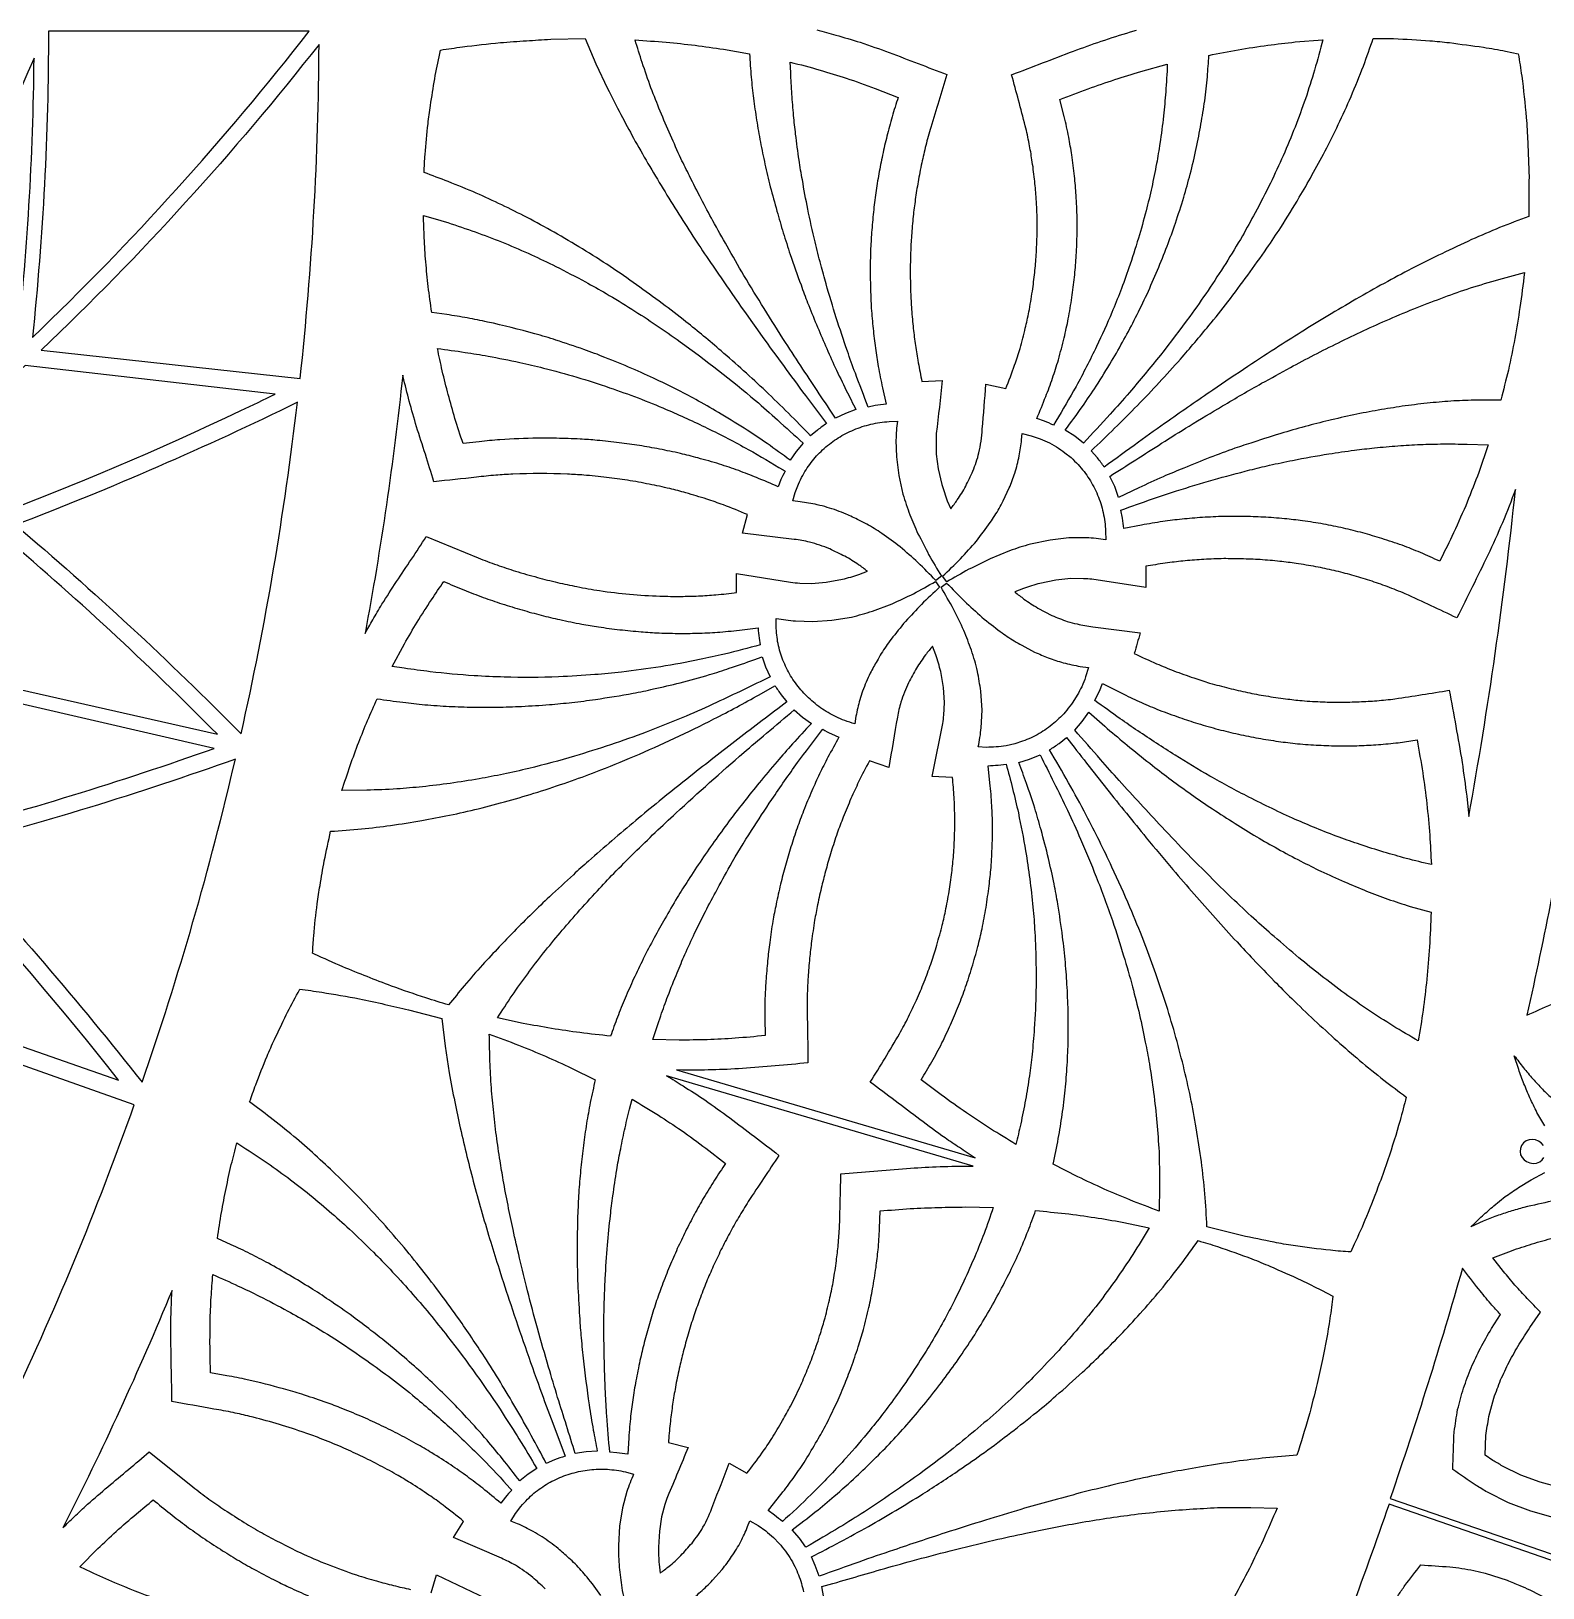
# Model space of a CAD drawing. Extents: x 10 to 990, y 10 to 990.
# Drawn here: x 760.7 to 895.4, y 361.2 to 499.9 of the extents above; entities that cross this region are included whole.
import ezdxf

# ---------------------------------------------------------------- set-up
doc = ezdxf.new("R2010")
doc.units = 0

msp = doc.modelspace()

# ---------------------------------------------------------------- linework, layer by layer
for points in [[(760.84, 472.65, 0.036442), (785.48, 499.92), (762.27, 499.92, -0.026064), (760.84, 472.65)], [(831.58, 464.98, 0.01132), (830.78, 464.4), (830.16, 463.89, 0.011081), (826.17, 467.86, 0.010933), (822.19, 471.45, 0.008787), (819.06, 474.05, 0.008188), (816.95, 475.67, 0.013135), (812.31, 478.96, 0.01632), (807.31, 482.02, 0.006818), (804.9, 483.33, 0.006322), (802.65, 484.46, 0.006093), (800.37, 485.51, 0.006314), (797.88, 486.53, 0.001173), (795.73, 487.34, -0.006954), (795.82, 488.95, -0.00787), (796.08, 491.68, -0.01056), (796.3, 493.3, -0.002567), (796.68, 495.7, -0.00922), (797.13, 497.93), (797.2, 498.25, -0.006797), (799.15, 498.53, -0.0092), (802.53, 498.91, -0.009245), (804.85, 499.08, -0.005319), (807.01, 499.21), (810.07, 499.29), (811.04, 497.02), (812.07, 494.84, 0.002069), (813.27, 492.5, 0.002167), (814.39, 490.4, 0.002526), (815.67, 488.15, 0.00297), (817.02, 485.89, 0.003298), (818.42, 483.64, 0.003607), (819.86, 481.4, 0.003765), (821.24, 479.33, 0.003417), (823.14, 476.57, 0.006671), (827.74, 470.14, 0.004045), (829.7, 467.48), (831.58, 464.98)], [(856.32, 461.1, 0.012913), (855.71, 461.93), (855.17, 462.56, 0.010894), (859.28, 466.59, 0.010947), (863.11, 470.72, 0.008711), (865.63, 473.7, 0.009795), (867.33, 475.83, 0.014543), (870.8, 480.59, 0.01213), (872.04, 482.45, 0.009439), (873.7, 485.14, 0.011203), (874.82, 487.09, 0.007523), (876, 489.26, 0.005406), (877.17, 491.62, 0.004566), (878.31, 494.11, 0.005879), (879.41, 496.83, 0.001977), (880.29, 499.29, -0.00597), (882.1, 499.27, -0.008679), (885.34, 499.08, -0.008318), (887.07, 498.91, -0.002868), (890.1, 498.5, -0.008584), (892.08, 498.15), (893.2, 497.92, -0.006664), (893.51, 495.93, -0.010791), (893.91, 492.24, -0.009835), (894.05, 490.08, -0.004728), (894.16, 486.98, -0.002396), (894.13, 483.43, 0.001779), (891.54, 482.43, 0.001617), (889.05, 481.36, 0.00286), (886.39, 480.11, 0.00287), (884.02, 478.94, 0.002054), (881.57, 477.64, 0.002594), (879.06, 476.23, 0.002981), (876.55, 474.76, 0.002812), (874.16, 473.31, 0.002342), (871.88, 471.87, 0.002962), (869.12, 470.06, 0.00334), (865.99, 467.95, 0.004419), (862.02, 465.2, 0.004514), (859.37, 463.31, 0.000982), (856.32, 461.1)], [(761.62, 471.51), (784.69, 468.99, 0.026055), (786.37, 498.76, -0.0364), (761.62, 471.51)], [(834.2, 466.22), (833.27, 465.88), (832.38, 465.45, 0.002063), (829.48, 469.82, -0.003999), (827.94, 472.19, -0.003468), (826.03, 475.22, -0.006448), (824.22, 478.18, -0.004057), (822.73, 480.77, -0.006238), (821.46, 483.04, -0.008244), (820.42, 484.99, -0.008315), (819.38, 487.04, -0.006451), (818.61, 488.59, -0.002806), (817.68, 490.66, -0.002493), (816.76, 492.81, -0.001875), (815.94, 494.88, -0.002331), (815.16, 497.14, 0.001854), (814.52, 499.15, -0.00395), (817.3, 498.95, -0.004753), (819.87, 498.68, -0.005059), (822.4, 498.32), (824.72, 497.91, 0.003893), (824.87, 495.85, 0.004908), (825.07, 493.95, 0.004539), (825.35, 492.01, 0.003597), (825.69, 490.05, 0.003512), (826.1, 488.09, 0.003568), (826.57, 486.08, 0.004298), (827.16, 483.91, 0.004828), (827.73, 481.97, 0.00349), (828.34, 480.04, 0.004494), (829.31, 477.32, 0.009873), (829.9, 475.73, 0.005287), (830.68, 473.81, 0.007992), (832.35, 469.98, 0.003407), (833.34, 467.93, -0.001533), (834.2, 466.22)], [(854.46, 463.24), (853.69, 463.86), (852.85, 464.4, 0.006887), (854.37, 466.49, 0.00639), (855.6, 468.31, 0.007628), (856.98, 470.54, 0.008197), (858.08, 472.46, 0.008055), (859.12, 474.42, 0.007534), (860.13, 476.51, 0.006855), (861.06, 478.63, 0.006797), (861.92, 480.77, 0.006392), (862.67, 482.84, 0.006441), (863.4, 485.13, 0.006989), (863.98, 487.2, 0.007297), (864.52, 489.49, 0.007473), (864.94, 491.66, 0.007664), (865.27, 493.73, 0.007518), (865.51, 495.87, 0.001404), (865.65, 497.78, -0.002097), (868.25, 498.28, -0.004133), (870.89, 498.68, -0.002636), (873.33, 498.97), (875.78, 499.17, -0.004947), (875.06, 496.47, -0.004391), (874.25, 493.92, -0.004623), (873.32, 491.39, -0.006018), (872.26, 488.84, -0.006414), (871.13, 486.4, -0.00698), (869.76, 483.75, -0.006397), (868.63, 481.69, -0.007053), (867.14, 479.24, -0.007778), (865.57, 476.84, -0.008689), (863.94, 474.52, -0.02126), (858.56, 467.74, -0.010207), (856.84, 465.8, -0.002678), (854.46, 463.24)], [(733.29, 450.08, 0.036326), (759.42, 471.31, 0.025177), (760.99, 497.52, -0.045743), (740.11, 459.6, -0.012924), (733.29, 450.08)], [(836.89, 466.71, 0.014748), (835.92, 466.57), (835.3, 466.44, -0.004333), (834.15, 469.46, -0.007985), (833.44, 471.43, -0.012709), (831.54, 477.41, -0.007178), (831.07, 479.14, -0.007046), (830.57, 481.16, -0.010368), (829.91, 484.09, -0.006735), (829.43, 486.68, -0.010462), (829.14, 488.44, -0.007798), (828.83, 490.75, -0.010404), (828.65, 492.42, -0.009466), (828.5, 494.33, -0.010764), (828.39, 496.25), (828.35, 497.18, -0.005448), (831.01, 496.47, -0.003996), (833.34, 495.75, -0.005754), (835.9, 494.84), (837.96, 494.03, 0.002948), (837.42, 492.31, 0.005403), (836.96, 490.57, 0.005343), (836.57, 488.9, 0.005072), (836.24, 487.22, 0.005705), (835.97, 485.53, 0.00541), (835.76, 483.82, 0.006033), (835.6, 482, 0.006774), (835.5, 480.37, 0.004867), (835.47, 478.64, 0.004865), (835.5, 476.9, 0.003307), (835.57, 475.25, 0.004458), (835.73, 473.43, 0.005738), (835.93, 471.7, 0.003298), (836.19, 470.05, 0.005696), (836.57, 468.15), (836.89, 466.71)], [(851.8, 464.84, 0.013378), (850.99, 465.2), (850.31, 465.43, 0.007728), (851.11, 467.38, 0.008648), (851.71, 469.01, 0.005743), (852.24, 470.66, 0.008218), (852.75, 472.62, 0.008697), (853.12, 474.31, 0.008592), (853.44, 476.21, 0.009228), (853.67, 478.02, 0.007899), (853.82, 479.75, 0.008272), (853.9, 481.67, 0.00597), (853.91, 483.3, 0.007743), (853.82, 485.32, 0.008209), (853.67, 487.02, 0.008734), (853.43, 488.91, 0.006068), (853.16, 490.49, 0.008019), (852.76, 492.32), (852.36, 493.85, -0.002926), (854.88, 494.8, -0.003688), (857.26, 495.62, -0.002009), (859.58, 496.34), (861.94, 496.98, -0.007247), (861.8, 494.52, -0.007978), (861.6, 492.38, -0.008741), (861.28, 489.94, -0.00889), (860.98, 488.13, -0.007244), (860.55, 486.02, -0.007934), (860.05, 483.93, -0.009134), (859.36, 481.48, -0.010346), (858.52, 478.86, -0.010812), (857.76, 476.76, -0.011888), (857, 474.88, -0.0125), (855.64, 471.85, -0.011727), (853.81, 468.28, -0.008979), (852.01, 465.18), (851.8, 464.84)], [(829.49, 463.23), (828.88, 462.5), (828.33, 461.72, 0.006487), (826.29, 463.19, 0.006033), (824.52, 464.39, 0.007926), (822.2, 465.82, 0.009944), (820.17, 466.98, 0.01011), (818.37, 467.94, 0.008723), (816.45, 468.88, 0.008714), (814.25, 469.88, 0.009651), (811.84, 470.87, 0.011811), (809.96, 471.57, 0.00961), (807.48, 472.41, 0.01243), (805.6, 472.97, 0.017012), (801.38, 474.02, 0.012575), (799.58, 474.38, 0.011773), (797.75, 474.68), (796.41, 474.87, -0.003069), (796.1, 477.19, -0.003162), (795.88, 479.37, -0.003684), (795.74, 481.53, 0.001912), (795.67, 483.52, -0.003751), (798.15, 482.78, -0.005156), (800.59, 481.94, -0.005656), (802.92, 481.04, -0.006355), (805.29, 480.01, -0.005556), (807.46, 478.98, -0.007159), (810.1, 477.6, -0.007503), (811.94, 476.57, -0.007235), (814.24, 475.17, -0.014763), (818.54, 472.27, -0.02071), (825.26, 467.02, -0.009163), (827.21, 465.3, -0.002264), (829.49, 463.23)], [(857.6, 458.4), (857.25, 459.36), (856.81, 460.27, 0.001608), (861.43, 463.22, -0.003988), (863.88, 464.75, -0.003954), (866.87, 466.55, -0.006998), (870.34, 468.56, -0.003845), (872.9, 469.96, -0.004721), (875.03, 471.09, -0.003852), (877.18, 472.18, -0.002457), (879.44, 473.26, -0.001429), (881.72, 474.29, -0.002872), (884.2, 475.32, -0.003184), (886.61, 476.24, -0.002728), (888.94, 477.06, -0.003427), (891.48, 477.81), (893.75, 478.42, -0.005532), (893.35, 475.31, -0.00429), (892.9, 472.55, -0.004533), (892.32, 469.74, -0.001896), (891.65, 467.07, 0.00321), (889.52, 467.07, 0.003535), (887.46, 466.99, 0.003076), (885.36, 466.82, 0.004701), (883.14, 466.55, 0.004657), (881.01, 466.22, 0.004468), (878.83, 465.81, 0.004461), (876.58, 465.31, 0.004203), (874.48, 464.78, 0.003865), (872.31, 464.17, 0.00486), (869.57, 463.3, 0.005987), (867.96, 462.77, 0.004128), (865.72, 461.94, 0.004616), (863.41, 461.01, 0.004162), (861.56, 460.24, 0.003945), (859.39, 459.25), (857.6, 458.4)], [(827.89, 460.74, 0.012397), (827.52, 459.98), (827.27, 459.35, 0.006674), (825.35, 460.16, 0.007487), (823.76, 460.78, 0.007545), (822.04, 461.36, 0.007942), (820.12, 461.91, 0.00767), (818.56, 462.31, 0.006978), (816.7, 462.7, 0.007301), (814.91, 463.02, 0.00783), (813.12, 463.27, 0.008185), (811.14, 463.48, 0.007629), (809.63, 463.59, 0.00747), (807.53, 463.66, 0.009213), (805.85, 463.67, 0.013693), (802.49, 463.53, 0.007131), (800.65, 463.36), (799.2, 463.19, -0.002462), (798.48, 465.44, -0.003421), (797.88, 467.55, -0.004), (797.35, 469.68, 0.00149), (796.92, 471.66, -0.005849), (799.38, 471.32, -0.007119), (801.43, 470.98, -0.008052), (804.25, 470.42, -0.010726), (806.37, 469.92, -0.022211), (812.24, 468.17, -0.019739), (817.31, 466.24, -0.010891), (820.96, 464.57, -0.011413), (824.61, 462.67, -0.00806), (827.72, 460.84), (827.89, 460.74)], [(733.96, 448.95, 0.041135), (779.42, 466.14, 0.002717), (782.47, 467.6), (760.19, 470.16, -0.036292), (733.96, 448.95)], [(793.83, 469.29, -0.019669), (790.47, 446.26, -0.013584), (791.16, 447.48, -0.006137), (791.98, 448.88, -0.002967), (793.27, 450.89, 0.004415), (795.93, 454.91), (800.54, 453, 0.006959), (802.23, 452.38, 0.008511), (803.87, 451.83, 0.010188), (805.83, 451.27, 0.01204), (807.62, 450.82, 0.012009), (809.34, 450.45, 0.008927), (811.36, 450.09, 0.027621), (816.74, 449.6, 0.008774), (818.6, 449.58, 0.009702), (820.17, 449.62, 0.008285), (821.73, 449.72, 0.008728), (823.57, 449.92), (823.57, 451.61), (828.36, 450.84, 0.024354), (829.21, 450.77), (830.25, 450.74), (831.56, 450.85), (832.99, 451.1, 0.022061), (834.47, 451.53), (835.22, 451.82, 0.010404), (834.44, 452.4, 0.024277), (833.21, 453.15, 0.008476), (831.87, 453.8, 0.038392), (830.07, 454.41, 0.023625), (828.71, 454.66), (824.09, 455.22), (824.55, 456.86, 0.014788), (822.39, 457.73, 0.008323), (820.92, 458.24, 0.009127), (819.04, 458.8, 0.010631), (817.61, 459.18, 0.009551), (815.79, 459.57, 0.011364), (813.85, 459.92, 0.012589), (811.99, 460.17, 0.009536), (809.95, 460.38, 0.01029), (808.5, 460.46, 0.023463), (803.64, 460.46, 0.01293), (802.12, 460.37, 0.01144), (800.4, 460.2, -0.001444), (796.61, 459.79, 0.003056), (795.06, 464.69, -0.002954), (794.41, 466.97, -0.002964), (793.86, 469.15), (793.83, 469.29)], [(759.33, 455.94, -0.022583), (779.43, 437.33, 0.02619), (784.45, 466.87, -0.022577), (759.33, 455.94)], [(841.32, 451, 0.001539), (839.73, 452.6, 0.001346), (838.15, 453.98, 0.006778), (836.5, 455.19, 0.015564), (835.16, 456.02, 0.022764), (834.47, 456.37, 0.009602), (833.32, 456.91, 0.025025), (831.64, 457.51, 0.021214), (830.75, 457.74, 0.021886), (829.22, 458.01), (828.59, 458.08), (828.8, 458.84), (829.08, 459.58, -0.012983), (829.46, 460.36, -0.016563), (829.86, 461.02, -0.012436), (830.32, 461.65, -0.016938), (830.82, 462.23, -0.014496), (831.37, 462.76, -0.014488), (831.99, 463.26, -0.014986), (832.62, 463.7, -0.014973), (833.3, 464.09, -0.012659), (834.02, 464.42, -0.015178), (834.76, 464.7, -0.014557), (835.54, 464.92, -0.013279), (836.33, 465.07, -0.014329), (837.16, 465.16), (837.9, 465.18, 0.029241), (837.77, 463.51), (837.8, 462), (838.01, 460.36), (838.39, 458.68, 0.019633), (839.01, 456.85, -0.001355), (839.73, 455.16, -0.001608), (840.68, 453.3, -0.001705), (841.81, 451.37), (841.32, 451)], [(841.92, 451.37, 0.001692), (843.53, 452.93, 0.001578), (844.93, 454.5, 0.00721), (846.16, 456.15, 0.016133), (846.96, 457.41, 0.028005), (847.31, 458.09), (847.86, 459.24, 0.01668), (848.35, 460.57, 0.03597), (848.74, 462.1, 0.026215), (848.96, 463.54), (849.01, 464.09), (849.82, 463.89), (850.61, 463.62, -0.013576), (851.44, 463.25), (852.07, 462.9, -0.01292), (852.81, 462.38), (853.36, 461.95, -0.014506), (853.99, 461.32, -0.01563), (854.52, 460.7, -0.016312), (854.98, 460.04, -0.016234), (855.38, 459.35, -0.013517), (855.73, 458.61, -0.017024), (856.01, 457.85, -0.015247), (856.23, 457.05, -0.014156), (856.37, 456.23, -0.01582), (856.44, 455.38), (856.45, 454.62, 0.030241), (854.73, 454.79), (853.17, 454.79), (851.49, 454.6), (849.75, 454.23, 0.019773), (847.88, 453.63), (846.15, 452.92, -0.001346), (844.25, 451.99, -0.001536), (842.29, 450.88), (841.92, 451.37)], [(858.06, 455.62, 0.010097), (857.94, 456.54), (857.81, 457.26, -0.004617), (860.61, 458.26, -0.008856), (862.77, 458.98, -0.015247), (869.3, 460.84, -0.009138), (871.05, 461.26, -0.009201), (873.1, 461.69, -0.011271), (876.33, 462.27, -0.00678), (878.61, 462.6, -0.007377), (880.39, 462.81, -0.005415), (882.48, 462.99, -0.005542), (884.46, 463.11, -0.004706), (886.54, 463.16, -0.005268), (888.65, 463.14), (890.53, 463.07, -0.004465), (889.56, 460.28, -0.004641), (888.52, 457.66, -0.00635), (887.29, 454.91, -0.001846), (886.21, 452.71, 0.005409), (884.5, 453.48, 0.004903), (882.85, 454.13, 0.007337), (881.06, 454.73, 0.006988), (879.35, 455.23, 0.007464), (877.62, 455.66, 0.007357), (875.86, 456.02, 0.007559), (873.98, 456.31, 0.005081), (872.39, 456.5, 0.006042), (870.49, 456.64, 0.005907), (868.68, 456.7, 0.004508), (866.96, 456.7, 0.005419), (865.06, 456.61, 0.00663), (863.25, 456.46, 0.004092), (861.54, 456.25, 0.004762), (859.65, 455.93), (858.06, 455.62)], [(888.79, 429.96, 0.018607), (892.96, 459.1, -0.005996), (891.79, 456.13, -0.005207), (890.49, 453.24, -0.004237), (887.73, 447.66, 0.004014), (883.14, 449.81, 0.007907), (881.53, 450.45, 0.007826), (879.98, 450.99, 0.007214), (878.39, 451.47, 0.007873), (876.79, 451.88, 0.007936), (875.17, 452.22, 0.008056), (873.42, 452.51, 0.005574), (871.97, 452.7, 0.006549), (870.21, 452.85, 0.00639), (868.53, 452.92, 0.004993), (866.96, 452.94, 0.005914), (865.2, 452.87, 0.007217), (863.53, 452.75, 0.004612), (861.97, 452.57, 0.005145), (860.22, 452.29), (860.03, 452.26, -0.00148), (860.03, 450.38), (855.23, 451.1, 0.022814), (854.47, 451.15), (853.34, 451.16), (852.02, 451.02), (850.59, 450.74, 0.02108), (849.12, 450.27), (848.36, 449.97, 0.008883), (849.17, 449.34, 0.023664), (850.41, 448.54), (851.66, 447.89, 0.026481), (853.03, 447.35, 0.025679), (853.9, 447.12, 0.028972), (855.3, 446.87), (859.52, 446.32, -0.001432), (859, 444.5, 0.010632), (860.98, 443.58, 0.004481), (862.52, 442.95, 0.007066), (864.3, 442.32, 0.005186), (865.71, 441.86, 0.006127), (867.42, 441.4, 0.006706), (869.07, 441.02, 0.007507), (870.72, 440.71, 0.008042), (872.48, 440.45, 0.005953), (873.94, 440.29, 0.007783), (875.8, 440.18, 0.008158), (877.37, 440.15, 0.006967), (879.04, 440.19, 0.005783), (880.6, 440.28, 0.005342), (882.22, 440.45, 0.001827), (887.05, 441.21, -0.005649), (888.2, 434.79, -0.006061), (888.61, 431.77), (888.79, 429.96)], [(733.06, 447.3), (777.32, 437.29, 0.021984), (757.79, 455.36, -0.022402), (733.06, 447.3)], [(825.48, 446.78, 0.015588), (825.58, 445.85), (825.68, 445.26, -0.00836), (822.48, 444.43, -0.009996), (820.28, 443.95, -0.022126), (813.31, 442.83, -0.008248), (810.95, 442.61, -0.008205), (807.71, 442.41, -0.016094), (802.86, 442.39, -0.00843), (800.19, 442.51, -0.015872), (796.28, 442.87, -0.009918), (793.97, 443.18), (792.89, 443.34), (793.98, 445.36, -0.00131), (795.1, 447.27, -0.002936), (796.39, 449.28, 0.001879), (797.48, 450.91, 0.005505), (799.26, 450.15, 0.006907), (801, 449.49, 0.007093), (802.67, 448.92, 0.007707), (804.47, 448.37, 0.00891), (806.17, 447.9, 0.007868), (807.83, 447.51, 0.008076), (809.78, 447.11, 0.007483), (811.27, 446.86, 0.007023), (813.16, 446.61, 0.008211), (815.06, 446.43, 0.007595), (816.67, 446.32, 0.007236), (818.57, 446.28, 0.007051), (820.28, 446.3, 0.00748), (822.09, 446.4, 0.008486), (824.07, 446.6), (825.48, 446.78)], [(841.66, 450.41, -0.001798), (840.03, 448.87, -0.001618), (838.61, 447.35, 0.00395), (837.34, 445.77, 0.013962), (836.45, 444.49, 0.022357), (836.08, 443.83, 0.008395), (835.48, 442.74, 0.024908), (834.8, 441.14, 0.018664), (834.55, 440.37, 0.018338), (834.2, 438.91), (834.09, 438.22, -0.013227), (833.2, 438.51, -0.014171), (832.44, 438.84, -0.013457), (831.72, 439.22, -0.015303), (831.05, 439.65, -0.012509), (830.41, 440.15, -0.016089), (829.83, 440.68, -0.014355), (829.3, 441.24, -0.014405), (828.81, 441.87, -0.015174), (828.38, 442.51, -0.015506), (828.02, 443.18, -0.01308), (827.7, 443.89, -0.015858), (827.45, 444.61, -0.01581), (827.26, 445.37, -0.013455), (827.15, 446.13, -0.015389), (827.1, 446.92), (827.11, 447.62, 0.028166), (828.82, 447.39), (830.37, 447.33), (832.06, 447.45), (833.8, 447.74, 0.02144), (835.68, 448.27), (837.42, 448.92, 0.001492), (839.32, 449.81, 0.001633), (841.29, 450.9), (841.66, 450.41)], [(842.28, 450.77, -0.001625), (843.86, 449.15, -0.001479), (845.43, 447.72, 0.004329), (847.06, 446.44, 0.014144), (848.31, 445.61, 0.027527), (848.98, 445.23), (850.12, 444.62, 0.015143), (851.34, 444.11, 0.030674), (852.67, 443.67, 0.019293), (854.19, 443.34), (854.91, 443.23), (854.66, 442.41, -0.014059), (854.31, 441.53, -0.015058), (853.92, 440.78), (853.53, 440.15, -0.012089), (852.98, 439.43, -0.016387), (852.43, 438.83, -0.014856), (851.84, 438.28, -0.015861), (851.18, 437.78, -0.015452), (850.52, 437.35, -0.015854), (849.8, 436.98, -0.014018), (849.05, 436.67), (848.37, 436.44), (847.57, 436.26, -0.013395), (846.68, 436.16, -0.015353), (845.84, 436.13), (845.09, 436.16, 0.030731), (845.36, 437.88), (845.44, 439.44), (845.33, 441.14, 0.00145), (845.03, 442.9, 0.022213), (844.49, 444.79, 0.001577), (843.82, 446.54, 0.001614), (842.9, 448.44, 0.001806), (841.78, 450.4), (842.28, 450.77)], [(732.82, 446.25, -0.022391), (751.6, 428.24, 0.021975), (777.04, 436.04), (732.82, 446.25)], [(732.92, 444.37, -0.036304), (747.33, 413.87), (768.51, 406.49, 0.041132), (735.26, 442.26, 0.002706), (732.92, 444.37)], [(825.84, 444.2), (826.15, 443.3), (826.55, 442.42, -0.006041), (821.78, 440.12, -0.008441), (819.07, 438.92, -0.00876), (815.51, 437.49, -0.010642), (812.34, 436.36, -0.00879), (809.13, 435.35, -0.014688), (805.05, 434.25, -0.008007), (802.8, 433.74, -0.005841), (800.63, 433.32, -0.00645), (798.06, 432.92, -0.006426), (795.59, 432.62, -0.004407), (793.3, 432.42, -0.005873), (790.62, 432.31), (788.41, 432.28, -0.00293), (789.15, 434.52, -0.004064), (789.91, 436.58, -0.002072), (790.69, 438.53, 0.001561), (791.55, 440.45, 0.005908), (793.85, 440.14, 0.005651), (795.79, 439.93, 0.006664), (797.98, 439.78, 0.006383), (800.11, 439.71, 0.006466), (802.24, 439.71, 0.00655), (804.42, 439.78, 0.007633), (806.89, 439.94, 0.007994), (808.9, 440.13, 0.007016), (811, 440.4, 0.008257), (814.35, 440.95, 0.012847), (816.17, 441.33, 0.010771), (818.53, 441.89, 0.009043), (821.16, 442.61, 0.01048), (822.92, 443.17, 0.010733), (825.11, 443.94), (825.84, 444.2)], [(841.03, 445.15, 0.009254), (840.4, 444.37, 0.023689), (839.6, 443.18, 0.007317), (838.89, 441.89, 0.03906), (838.21, 440.16, 0.024226), (837.89, 438.83, -0.0034), (837.12, 434.34), (835.4, 434.92, 0.009813), (834.44, 433.05, 0.003804), (833.76, 431.58, 0.005909), (833.07, 429.9, 0.007353), (832.53, 428.47, 0.006837), (832, 426.84, 0.007508), (831.54, 425.27, 0.006454), (831.16, 423.79, 0.006508), (830.78, 422.11, 0.004709), (830.52, 420.72, 0.006933), (830.25, 418.85, 0.00849), (830.07, 417.34, 0.008178), (829.94, 415.64, 0.008034), (829.87, 414.23, 0.006278), (829.85, 412.65, -0.003516), (829.93, 408.02, -0.00419), (824.09, 407.51, -0.005629), (821.37, 407.39, -0.005368), (818.74, 407.37), (818.21, 407.39), (844.81, 399.55, -0.008968), (843.42, 400.47, -0.007036), (842.14, 401.33, -0.003449), (839.9, 402.97, 0.002665), (835.48, 406.3, 0.005626), (838.08, 410.6, 0.008121), (838.89, 412.13, 0.007943), (839.59, 413.62, 0.009382), (840.28, 415.24, 0.010236), (840.86, 416.8, 0.008606), (841.34, 418.29, 0.009666), (841.84, 420.11, 0.009738), (842.18, 421.54, 0.009397), (842.5, 423.29, 0.009423), (842.74, 424.97, 0.009505), (842.9, 426.54, 0.009298), (842.99, 428.31, 0.008749), (843.01, 429.89, 0.00622), (842.96, 431.46, 0.006975), (842.82, 433.24), (842.79, 433.43), (840.98, 433.54, 0.003495), (841.94, 438.25, 0.023156), (842.02, 439.01), (842.08, 440.13), (841.99, 441.45), (841.75, 442.88, 0.022773), (841.32, 444.37), (841.03, 445.15)], [(826.99, 441.62, 0.011282), (827.55, 440.81), (828.06, 440.18, 0.002159), (823.67, 436.85, 0.002435), (819.49, 433.59, 0.002808), (816.66, 431.32, 0.005629), (814.58, 429.6, 0.005938), (810.38, 426, 0.008952), (809.03, 424.78, 0.005255), (806.9, 422.82, 0.009192), (805.35, 421.32, 0.008002), (803.75, 419.73, 0.006034), (802.42, 418.35, 0.001701), (800.94, 416.76, 0.002201), (799.3, 414.88, -0.002076), (797.91, 413.19, -0.007814), (795.9, 413.8, -0.008831), (792.83, 414.86, -0.009578), (790.66, 415.7, -0.004757), (788.49, 416.58, -0.007387), (785.97, 417.71), (785.8, 417.79, -0.005364), (785.9, 419.32, -0.009296), (786.21, 422.2, -0.010958), (786.46, 423.82, -0.002149), (786.84, 426.03, 0.002167), (787.4, 428.65, 0.005695), (790.16, 428.86, 0.005692), (792.75, 429.17, 0.006184), (795.52, 429.61, 0.006552), (797.99, 430.08, 0.006037), (800.56, 430.66, 0.006558), (803.21, 431.36, 0.007012), (805.85, 432.14, 0.007782), (808.55, 433.04, 0.008348), (811.04, 433.95, 0.008915), (814.47, 435.34, 0.018085), (821.55, 438.66, 0.011726), (825.58, 440.82), (826.99, 441.62)], [(855.48, 440.31, 0.013576), (855.89, 441.13), (856.17, 441.81, 0.005551), (858.06, 440.86, 0.006908), (859.63, 440.12, 0.004239), (861.22, 439.45, 0.005033), (863.02, 438.79, 0.004428), (864.66, 438.25, 0.005616), (866.5, 437.73, 0.006197), (868.27, 437.3, 0.006927), (870.05, 436.94, 0.00592), (871.84, 436.66, 0.005209), (873.53, 436.45, 0.005753), (875.43, 436.32, 0.007337), (877.23, 436.26, 0.006676), (879.04, 436.28, 0.00561), (880.74, 436.37, 0.005107), (882.51, 436.54), (884.19, 436.79, -0.005934), (884.69, 433.86, -0.006201), (885.06, 431.1, -0.006157), (885.32, 428.3, -0.001433), (885.46, 425.68, -0.004673), (883.23, 426.23, -0.005235), (881.22, 426.8, -0.00511), (879.12, 427.47, -0.005448), (877.25, 428.12, -0.005464), (875.2, 428.92, -0.004852), (873.34, 429.71, -0.00541), (871.27, 430.67, -0.006478), (869.21, 431.69, -0.012795), (865.74, 433.56, -0.00468), (862.65, 435.42, -0.008037), (859.3, 437.6, -0.007944), (857.74, 438.68, -0.003604), (855.48, 440.31)], [(828.71, 439.48), (829.44, 438.83), (830.23, 438.25, 0.002963), (828.55, 436.43, 0.003454), (827.17, 434.86, 0.003922), (825.58, 432.96, 0.00529), (824.28, 431.34, 0.004786), (823.01, 429.7, 0.004159), (821.74, 427.96, 0.004761), (820.47, 426.13, 0.005523), (819.25, 424.29, 0.004314), (818.28, 422.74, 0.003994), (817.18, 420.86, 0.004657), (816.22, 419.16, 0.00479), (815.26, 417.28, 0.005365), (814.4, 415.5, 0.005062), (813.64, 413.79, 0.002571), (812.95, 412.09, -0.001503), (812.34, 410.4, -0.004824), (809.62, 410.71, -0.00473), (807.08, 411.08, -0.004779), (804.57, 411.54), (802.27, 412.03, -0.001428), (803.57, 414.02, -0.002861), (804.96, 415.96, -0.003199), (806.37, 417.81, -0.002504), (807.85, 419.61, -0.003041), (809.39, 421.4, -0.003314), (811.18, 423.35, -0.003368), (812.62, 424.89, -0.002937), (814.45, 426.73, -0.003785), (816.33, 428.55, -0.004723), (818.17, 430.27, -0.008505), (824.21, 435.66, -0.006168), (826.23, 437.38, 0.002583), (828.71, 439.48)], [(853.69, 437.67), (854.36, 438.43), (854.96, 439.26, 0.002304), (856.83, 437.61, 0.003428), (858.59, 436.13, 0.004353), (860.63, 434.51, 0.004721), (862.29, 433.23, 0.003596), (864.08, 431.94, 0.003441), (865.97, 430.64, 0.004352), (867.97, 429.35, 0.004436), (869.9, 428.16, 0.004644), (871.77, 427.09, 0.004639), (873.83, 425.99, 0.00308), (875.63, 425.09, 0.004276), (877.71, 424.15, 0.004682), (879.69, 423.33, 0.003651), (881.58, 422.61, 0.003692), (883.56, 421.96), (885.43, 421.44, -0.005953), (885.3, 418.35, -0.005921), (885.06, 415.47, -0.004299), (884.73, 412.71, -0.001872), (884.3, 409.97, -0.002568), (882.02, 411.32, -0.001993), (879.87, 412.71, -0.001893), (877.75, 414.19, -0.003056), (875.62, 415.81, -0.001519), (873.67, 417.37, -0.002941), (871.46, 419.27, -0.003489), (869.65, 420.87, -0.002763), (867.67, 422.73, -0.003137), (865.72, 424.64, -0.003759), (863.81, 426.57, -0.004156), (861.45, 429.04, -0.006291), (857.66, 433.17, -0.006343), (856, 435.05, 0.002354), (853.69, 437.67)], [(831.24, 437.74, 0.012138), (832.03, 437.32), (832.68, 437.03, 0.005001), (831.71, 435.25, 0.006212), (830.96, 433.76, 0.003557), (830.27, 432.26, 0.005543), (829.54, 430.47, 0.006624), (828.96, 428.93, 0.004788), (828.41, 427.28, 0.004878), (827.92, 425.61, 0.005705), (827.48, 423.93, 0.006078), (827.09, 422.15, 0.003916), (826.79, 420.63, 0.005686), (826.52, 418.73, 0.006082), (826.33, 417.11, 0.006358), (826.18, 415.3, 0.003909), (826.1, 413.78, 0.005476), (826.08, 411.97), (826.11, 410.45, -0.005367), (823.45, 410.21, -0.005693), (820.95, 410.08, -0.005725), (818.44, 410.05), (816.1, 410.1, -0.004277), (816.81, 412.22, -0.004129), (817.45, 413.97, -0.004992), (818.28, 416.05, -0.006475), (818.97, 417.68, -0.00563), (819.83, 419.56, -0.005587), (820.66, 421.25, -0.005989), (821.71, 423.24, -0.007015), (822.99, 425.56, -0.014148), (824.9, 428.72, -0.007347), (826.71, 431.49, -0.006808), (829, 434.77, -0.003685), (831.13, 437.59), (831.24, 437.74)], [(851.44, 435.91, 0.012729), (852.3, 436.48), (852.97, 437, 0.002439), (856.53, 432.45, 0.002903), (860.07, 428.08, 0.003222), (862.44, 425.25, 0.006232), (864.34, 423.05, 0.006828), (868.15, 418.79, 0.009543), (869.59, 417.25, 0.005116), (871.47, 415.31, 0.003247), (873.02, 413.75, 0.001977), (875.03, 411.83, 0.002516), (877.07, 409.97, 0.001814), (879.06, 408.24, 0.003), (881.24, 406.47, -0.001194), (883.22, 404.97, -0.007783), (882.67, 402.88, -0.010186), (881.59, 399.37, -0.010067), (880.85, 397.32, -0.005437), (879.68, 394.32, -0.009944), (878.59, 391.86), (878.28, 391.17, -0.006831), (876.47, 391.32, -0.011075), (873.16, 391.74, -0.0096), (871.45, 392.04, -0.003502), (868.55, 392.64), (865.47, 393.42, 0.004732), (865.29, 396.36, 0.004578), (864.98, 399.2, 0.006073), (864.52, 402.23, 0.006043), (864.01, 404.95, 0.005552), (863.37, 407.75, 0.006165), (862.61, 410.63, 0.006575), (861.75, 413.48, 0.006989), (860.8, 416.29, 0.00679), (859.84, 418.87, 0.007494), (858.61, 421.88, 0.008733), (857.01, 425.46, 0.011548), (854.71, 430.09, 0.009041), (853.14, 432.98, 0.00563), (851.44, 435.91)], [(752.73, 427.05, -0.022561), (770.61, 406.29, 0.02616), (778.92, 435.08, -0.022572), (752.73, 427.05)], [(845.97, 434.49, 0.010688), (846.87, 434.55), (847.58, 434.64, -0.013669), (848.67, 430.28, -0.009082), (849.31, 426.91, -0.01806), (849.97, 421.89, -0.007865), (850.14, 419.66, -0.009347), (850.24, 416.78, -0.012086), (850.24, 414.49, -0.014767), (850.09, 411.06, -0.008546), (849.89, 408.78, -0.008385), (849.65, 406.86, -0.00696), (849.31, 404.72, -0.007679), (848.88, 402.58, -0.001427), (848.46, 400.76, -0.00188), (846.18, 402.15, -0.002088), (844.04, 403.57, -0.00349), (841.8, 405.16), (840.01, 406.51, 0.005659), (840.97, 408.12, 0.007605), (841.86, 409.79, 0.007902), (842.63, 411.42, 0.007255), (843.34, 413.09, 0.007923), (843.97, 414.78, 0.007769), (844.54, 416.52, 0.007983), (845.06, 418.38, 0.00599), (845.44, 419.97, 0.006984), (845.79, 421.87, 0.008563), (846.06, 423.79, 0.005847), (846.24, 425.43, 0.006695), (846.34, 427.36, 0.008206), (846.37, 429.2, 0.005708), (846.31, 430.94, 0.008185), (846.14, 432.96), (845.97, 434.49)], [(848.71, 434.78), (849.67, 435.07), (850.6, 435.46, -0.006383), (853.05, 430.52, -0.007616), (854.21, 427.96, -0.008793), (855.6, 424.6, -0.012784), (857.05, 420.69, -0.008758), (858.05, 417.56, -0.01022), (858.83, 414.8, -0.011465), (859.46, 412.3, -0.011265), (859.98, 409.87, -0.008553), (860.34, 407.94, -0.005903), (860.72, 405.38, -0.005714), (861.01, 402.7, -0.00499), (861.2, 400.11, -0.005778), (861.25, 397.31, -0.00183), (861.21, 394.81, -0.003888), (858.61, 395.81, -0.002586), (856.3, 396.78, -0.002473), (853.96, 397.87), (851.76, 398.99, 0.006451), (852.23, 401.28, 0.007121), (852.58, 403.41, 0.006916), (852.84, 405.6, 0.006573), (853.02, 407.82, 0.006394), (853.11, 410.06, 0.006448), (853.11, 412.35, 0.00672), (853.02, 414.74, 0.006174), (852.86, 416.96, 0.006119), (852.61, 419.26, 0.00804), (852.18, 422.16, 0.009371), (851.85, 423.96, 0.007075), (851.35, 426.24, 0.008307), (850.69, 428.78, 0.008512), (850.13, 430.72, 0.007205), (849.4, 432.91, 0.001455), (848.71, 434.78)], [(808.29, 372.98, 0.01132), (807.35, 372.65), (806.61, 372.33, 0.011081), (803.9, 377.27, 0.010933), (801.1, 381.84, 0.008787), (798.82, 385.21, 0.008188), (797.26, 387.36, 0.013135), (793.73, 391.83, 0.01632), (789.8, 396.17, 0.006818), (787.85, 398.1, 0.006322), (786.01, 399.82, 0.006093), (784.12, 401.47, 0.006314), (782.02, 403.16, 0.001173), (780.19, 404.54, -0.006954), (780.73, 406.06, -0.00787), (781.74, 408.61, -0.01056), (782.41, 410.1, -0.002567), (783.45, 412.29, -0.00922), (784.51, 414.3), (784.66, 414.59, -0.006797), (786.62, 414.31, -0.0092), (789.97, 413.72, -0.009245), (792.24, 413.23, -0.005319), (794.35, 412.74), (797.3, 411.96), (797.6, 409.51), (797.97, 407.12, 0.002069), (798.46, 404.54, 0.002167), (798.95, 402.22, 0.002526), (799.55, 399.69, 0.00297), (800.2, 397.15, 0.003298), (800.91, 394.6, 0.003607), (801.67, 392.04, 0.003765), (802.41, 389.66, 0.003417), (803.45, 386.48, 0.006671), (806.05, 379.01, 0.004045), (807.19, 375.91), (808.29, 372.98)], [(748.03, 412.04, -0.036375), (758.49, 376.73, 0.026016), (769.91, 404.28), (748.03, 412.04)], [(811.15, 373.44), (810.16, 373.37), (809.19, 373.21, 0.002063), (807.63, 378.22, -0.003999), (806.82, 380.92, -0.003468), (805.84, 384.37, -0.006448), (804.94, 387.72, -0.004057), (804.24, 390.63, -0.006238), (803.66, 393.16, -0.008244), (803.21, 395.33, -0.008315), (802.79, 397.58, -0.006451), (802.5, 399.29, -0.002806), (802.17, 401.54, -0.002493), (801.9, 403.86, -0.001875), (801.7, 406.08, -0.002331), (801.59, 408.46, 0.001854), (801.54, 410.58, -0.00395), (804.15, 409.6, -0.004753), (806.54, 408.61, -0.005059), (808.87, 407.56), (810.98, 406.51, 0.003893), (810.54, 404.49, 0.004908), (810.2, 402.61, 0.004539), (809.92, 400.67, 0.003597), (809.7, 398.7, 0.003512), (809.53, 396.7, 0.003568), (809.42, 394.64, 0.004298), (809.37, 392.39, 0.004828), (809.37, 390.37, 0.00349), (809.42, 388.34, 0.004494), (809.58, 385.46, 0.009873), (809.7, 383.77, 0.005287), (809.9, 381.71, 0.007992), (810.43, 377.56, 0.003407), (810.8, 375.31, -0.001533), (811.15, 373.44)], [(844.63, 398.82), (817.34, 406.86, -0.012311), (818.82, 405.96, -0.006417), (820.73, 404.72, -0.005765), (822.96, 403.12, -0.002683), (827.34, 399.78, -0.00163), (824.61, 395.68, 0.005786), (823.74, 394.25, 0.005803), (822.96, 392.86, 0.007084), (822.18, 391.35, 0.008271), (821.49, 389.9, 0.006576), (820.89, 388.51, 0.006365), (820.27, 386.91, 0.007496), (819.76, 385.49, 0.007155), (819.25, 383.85, 0.007189), (818.82, 382.28, 0.007472), (818.46, 380.8, 0.006956), (818.12, 379.12, 0.00669), (817.87, 377.6, 0.003965), (817.67, 376.09, 0.004459), (817.51, 374.37), (817.5, 374.19), (819.25, 373.76, -0.003391), (817.42, 369.37, 0.022335), (817.18, 368.66), (816.89, 367.59), (816.69, 366.31), (816.6, 364.88, 0.020945), (816.67, 363.35), (816.76, 362.57, 0.010231), (817.55, 363.17, 0.025551), (818.61, 364.13, 0.009265), (819.6, 365.24, 0.033955), (820.57, 366.64, 0.039862), (821.46, 368.59, 0.002897), (822.9, 372.35), (824.48, 371.46, 0.014724), (825.83, 373.25, 0.006253), (826.71, 374.55, 0.008427), (827.67, 376.15, 0.006312), (828.38, 377.44, 0.008789), (829.2, 379.12, 0.009532), (829.87, 380.66, 0.00836), (830.44, 382.13, 0.009867), (831.04, 383.91, 0.010027), (831.45, 385.31, 0.009631), (831.89, 387.11, 0.010572), (832.2, 388.65, 0.010202), (832.46, 390.38, 0.009592), (832.63, 391.81, 0.008567), (832.74, 393.43, 0.003535), (832.86, 398.14, 0.001576), (838.72, 398.62, -0.001485), (841.36, 398.77, -0.003421), (844.1, 398.83), (844.63, 398.82)], [(813.87, 373.15, 0.014748), (812.89, 373.28), (812.27, 373.33, -0.004333), (812.01, 376.56, -0.007985), (811.89, 378.65, -0.012709), (811.75, 384.91, -0.007178), (811.78, 386.71, -0.007046), (811.87, 388.79, -0.010368), (812.07, 391.79, -0.006735), (812.33, 394.41, -0.010462), (812.55, 396.18, -0.007798), (812.9, 398.48, -0.010404), (813.2, 400.14, -0.009466), (813.59, 402.01, -0.010764), (814.03, 403.88), (814.26, 404.78, -0.005448), (816.6, 403.36, -0.003996), (818.64, 402.01, -0.005754), (820.84, 400.41), (822.59, 399.06, 0.002948), (821.59, 397.56, 0.005403), (820.65, 396.02, 0.005343), (819.81, 394.53, 0.005072), (819.02, 393, 0.005705), (818.29, 391.47, 0.00541), (817.6, 389.88, 0.006033), (816.93, 388.18, 0.006774), (816.38, 386.65, 0.004867), (815.86, 384.99, 0.004865), (815.4, 383.31, 0.003307), (815.01, 381.72, 0.004458), (814.64, 379.92, 0.005738), (814.35, 378.2, 0.003298), (814.13, 376.55, 0.005696), (813.96, 374.62), (813.87, 373.15)], [(805.78, 371.89), (804.99, 371.37), (804.25, 370.77, 0.006487), (802.7, 372.76, 0.006033), (801.34, 374.4, 0.007926), (799.52, 376.43, 0.009944), (797.9, 378.11, 0.01011), (796.44, 379.54, 0.008723), (794.87, 380.99, 0.008714), (793.03, 382.57, 0.009651), (791, 384.19, 0.011811), (789.4, 385.4, 0.00961), (787.25, 386.9, 0.01243), (785.6, 387.97, 0.017012), (781.86, 390.16, 0.012575), (780.23, 391.01, 0.011773), (778.55, 391.82), (777.33, 392.38, -0.003069), (777.68, 394.7, -0.003162), (778.09, 396.84, -0.003684), (778.56, 398.96, 0.001912), (779.05, 400.89, -0.003751), (781.22, 399.48, -0.005156), (783.33, 397.98, -0.005656), (785.31, 396.46, -0.006355), (787.29, 394.81, -0.005556), (789.08, 393.21, -0.007159), (791.23, 391.14, -0.007503), (792.7, 389.63, -0.007235), (794.52, 387.64, -0.014763), (797.83, 383.65, -0.02071), (802.79, 376.71, -0.009163), (804.18, 374.52, -0.002264), (805.78, 371.89)], [(827.65, 367.15, 0.013378), (826.96, 367.72), (826.38, 368.14, 0.007728), (827.7, 369.79, 0.008648), (828.73, 371.18, 0.005743), (829.7, 372.61, 0.008218), (830.74, 374.35, 0.008697), (831.58, 375.86, 0.008592), (832.42, 377.59, 0.009228), (833.15, 379.27, 0.007899), (833.78, 380.89, 0.008272), (834.4, 382.71, 0.00597), (834.87, 384.26, 0.007743), (835.35, 386.23, 0.008209), (835.69, 387.9, 0.008734), (835.99, 389.79, 0.006068), (836.18, 391.37, 0.008019), (836.31, 393.25), (836.35, 394.83, -0.002926), (839.04, 395.03, -0.003688), (841.55, 395.14, -0.002009), (843.98, 395.18), (846.43, 395.13, -0.007247), (845.61, 392.81, -0.007978), (844.81, 390.82, -0.008741), (843.81, 388.57, -0.00889), (843.01, 386.91, -0.007244), (842.01, 385.01, -0.007934), (840.94, 383.15, -0.009134), (839.59, 380.99, -0.010346), (838.04, 378.71, -0.010812), (836.72, 376.91, -0.011888), (835.46, 375.33, -0.0125), (833.3, 372.8, -0.011727), (830.54, 369.88, -0.008979), (827.94, 367.42), (827.65, 367.15)], [(829.75, 364.86), (829.18, 365.67), (828.53, 366.43, 0.006887), (830.58, 368.01, 0.00639), (832.27, 369.41, 0.007628), (834.22, 371.16, 0.008197), (835.81, 372.69, 0.008055), (837.37, 374.28, 0.007534), (838.93, 376, 0.006855), (840.42, 377.77, 0.006797), (841.84, 379.58, 0.006392), (843.15, 381.36, 0.006441), (844.49, 383.35, 0.006989), (845.63, 385.18, 0.007297), (846.79, 387.22, 0.007473), (847.81, 389.18, 0.007664), (848.71, 391.07, 0.007518), (849.54, 393.06, 0.001404), (850.21, 394.86, -0.002097), (852.85, 394.6, -0.004133), (855.49, 394.24, -0.002636), (857.92, 393.83), (860.32, 393.33, -0.004947), (858.87, 390.95, -0.004391), (857.37, 388.73, -0.004623), (855.78, 386.56, -0.006018), (854.03, 384.41, -0.006414), (852.27, 382.4, -0.00698), (850.21, 380.24, -0.006397), (848.54, 378.58, -0.007053), (846.42, 376.64, -0.007778), (844.24, 374.79, -0.008689), (842.02, 373.01, -0.02126), (834.95, 368.03, -0.010207), (832.75, 366.65, -0.002678), (829.75, 364.86)], [(830.93, 362.29, 0.012913), (830.58, 363.25), (830.23, 364.01, 0.010894), (835.31, 366.72, 0.010947), (840.15, 369.61, 0.008711), (843.41, 371.75, 0.009795), (845.64, 373.32, 0.014543), (850.31, 376.91, 0.01213), (852.02, 378.35, 0.009439), (854.38, 380.46, 0.011203), (856, 382.01, 0.007523), (857.74, 383.76, 0.005406), (859.53, 385.69, 0.004566), (861.33, 387.76, 0.005879), (863.15, 390.07, 0.001977), (864.69, 392.18, -0.00597), (866.42, 391.65, -0.008679), (869.48, 390.56, -0.008318), (871.08, 389.9, -0.002868), (873.87, 388.66, -0.008584), (875.67, 387.76), (876.69, 387.23, -0.006664), (876.42, 385.23, -0.010791), (875.77, 381.58, -0.009835), (875.29, 379.46, -0.004728), (874.53, 376.46, -0.002396), (873.49, 373.06, 0.001779), (870.73, 372.83, 0.001617), (868.04, 372.51, 0.00286), (865.14, 372.06, 0.00287), (862.54, 371.6, 0.002054), (859.82, 371.05, 0.002594), (857.01, 370.4, 0.002981), (854.19, 369.7, 0.002812), (851.49, 368.97, 0.002342), (848.89, 368.24, 0.002962), (845.74, 367.28, 0.00334), (842.14, 366.14, 0.004419), (837.55, 364.61, 0.004514), (834.47, 363.55, 0.000982), (830.93, 362.29)], [(888.23, 389.72, -0.013094), (881.8, 369.22), (903.73, 361.67, -0.000937), (902.87, 364.01, -0.002796), (902.34, 365.66), (902.03, 366.78, -0.004801), (900.3, 366.89), (898.35, 367.13), (896.31, 367.53), (894.31, 368.08), (892.33, 368.83), (890.45, 369.76, -0.005631), (889.44, 370.38, 0.000825), (887.37, 371.78, 0.002062), (887.49, 375.15, 0.001351), (887.8, 377.13, 0.001077), (888.32, 379.04, 0.001279), (889, 380.86, 0.001112), (889.83, 382.61, -0.002624), (890.81, 384.34), (891.62, 385.6, -0.004239), (890.75, 386.55, -0.002406), (889.66, 387.88, 0.00144), (888.23, 389.72)], [(803.54, 369.95, 0.012397), (802.98, 369.33), (802.56, 368.79, 0.006674), (800.95, 370.12, 0.007487), (799.59, 371.16, 0.007545), (798.11, 372.2, 0.007942), (796.43, 373.27, 0.00767), (795.04, 374.09, 0.006978), (793.36, 374.99, 0.007301), (791.74, 375.79, 0.00783), (790.09, 376.54, 0.008185), (788.25, 377.3, 0.007629), (786.83, 377.83, 0.00747), (784.84, 378.49, 0.009213), (783.22, 378.97, 0.013693), (779.97, 379.79, 0.007131), (778.15, 380.15), (776.71, 380.39, -0.002462), (776.66, 382.75, -0.003421), (776.67, 384.95, -0.004), (776.76, 387.14, 0.00149), (776.91, 389.16, -0.005849), (779.17, 388.14, -0.007119), (781.05, 387.24, -0.008052), (783.59, 385.9, -0.010726), (785.48, 384.83, -0.022211), (790.63, 381.49, -0.019739), (794.95, 378.21, -0.010891), (797.98, 375.58, -0.011413), (800.94, 372.73, -0.00806), (803.41, 370.1), (803.54, 369.95)]]:
    msp.add_lwpolyline(points, format="xyb", close=True)
for points in [[(830.73, 500.04, -0.012311), (832.4, 499.59, -0.006417), (834.58, 498.94, -0.005765), (837.17, 498.03, -0.002683), (842.31, 496.06, -0.00163), (840.86, 491.36, 0.005786), (840.42, 489.75, 0.005803), (840.06, 488.19, 0.007084), (839.74, 486.52, 0.008271), (839.49, 484.94, 0.006576), (839.3, 483.43, 0.006365), (839.15, 481.72, 0.007496), (839.07, 480.21, 0.007155), (839.04, 478.5, 0.007189), (839.07, 476.87, 0.007472), (839.14, 475.35, 0.006956), (839.29, 473.64, 0.00669), (839.47, 472.12, 0.003965), (839.71, 470.61, 0.004459), (840.04, 468.92), (840.08, 468.73), (841.89, 468.81, -0.003391), (841.36, 464.09, 0.022335), (841.34, 463.34), (841.36, 462.24), (841.53, 460.94), (841.85, 459.55, 0.020945), (842.34, 458.1), (842.65, 457.38, 0.010231), (843.23, 458.17, 0.025551), (843.98, 459.4, 0.009265), (844.62, 460.74, 0.033955), (845.16, 462.36, 0.039862), (845.46, 464.48, 0.002897), (845.78, 468.49), (847.55, 468.09, 0.014724), (848.34, 470.19, 0.006253), (848.82, 471.67, 0.008427), (849.29, 473.48, 0.006312), (849.61, 474.92, 0.008789), (849.92, 476.76, 0.009532), (850.13, 478.43, 0.00836), (850.26, 480, 0.009867), (850.34, 481.87, 0.010027), (850.34, 483.34, 0.009631), (850.25, 485.19, 0.010572), (850.11, 486.75, 0.010202), (849.88, 488.48, 0.009592), (849.64, 489.91, 0.008567), (849.29, 491.49, 0.003535), (848.07, 496.05, 0.001576), (853.57, 498.16, -0.001485), (856.06, 499.04, -0.003421), (858.66, 499.87), (859.18, 500.02)], [(898.1, 433.32, -0.013282), (893.97, 412.26, -0.001905), (896.2, 413.26, -0.003677)], [(895.56, 402.41), (894.87, 403.61, -0.003807), (894.24, 404.9, -0.003811), (893.71, 406.16, -0.003587), (893.24, 407.44), (892.85, 408.66, 0.005106), (893.66, 407.58, 0.003181), (894.5, 406.6, 0.00532), (895.35, 405.68, 0.004415), (896.28, 404.79, -0.001308)], [(896.19, 395.7, 0.001768), (893.71, 395.14, 0.005025), (892.48, 394.79, 0.004159), (891.28, 394.39, 0.004907), (890.08, 393.91), (888.98, 393.41, -0.002751), (890.01, 394.39, -0.003329), (891.03, 395.29), (892.04, 396.1, -0.004722), (893.22, 396.91), (894.34, 397.6), (895.57, 398.24)], [(896.9, 370.19), (895.14, 370.67), (893.42, 371.3), (891.79, 372.1, -0.006589), (890.95, 372.6), (890.25, 373.08), (890.25, 373.08), (890.31, 374.81, 0.001121), (890.58, 376.5), (891.02, 378.16, 0.00111), (891.63, 379.77, 0.001086), (892.38, 381.36, -0.003263), (893.28, 382.95, -0.00206), (894.23, 384.43), (895.19, 385.82, -0.002396), (894, 387.02, -0.00332), (892.91, 388.22, -0.00246), (891.89, 389.44), (890.95, 390.65, -0.002996), (892.82, 391.37, -0.002436), (894.68, 391.97, -0.003213), (896.57, 392.5, -0.002916)], [(806.51, 361.17, 0.008476), (805.41, 362.17, 0.038392), (803.86, 363.26, 0.023625), (802.62, 363.89), (798.35, 365.73), (799.25, 367.17, 0.014788), (797.42, 368.62, 0.008323), (796.16, 369.52, 0.009127), (794.51, 370.59, 0.010631), (793.25, 371.35, 0.009551), (791.61, 372.24, 0.011364), (789.84, 373.12, 0.012589), (788.14, 373.89, 0.009536), (786.24, 374.66, 0.01029), (784.86, 375.15, 0.023463), (780.2, 376.52, 0.01293), (778.72, 376.86, 0.01144), (777.01, 377.18, -0.001444), (773.27, 377.85, 0.003056), (773.17, 382.99, -0.002954), (773.18, 385.36, -0.002964), (773.27, 387.61), (773.28, 387.75), (773.28, 387.75, -0.019669), (763.56, 366.6, -0.013584), (764.57, 367.57, -0.006137), (765.75, 368.69, -0.002967), (767.56, 370.25, 0.004415), (771.24, 373.36), (775.12, 370.24, 0.006959), (776.57, 369.16, 0.008511), (777.99, 368.18, 0.010188), (779.71, 367.08, 0.01204), (781.3, 366.14, 0.012009), (782.85, 365.31, 0.008927), (784.69, 364.39, 0.027621), (789.71, 362.4, 0.008774), (791.49, 361.86, 0.009702), (793.01, 361.46, 0.008285), (794.53, 361.11, 0.008728)], [(811.49, 360.57, 0.006778), (810.25, 362.21, 0.015564), (809.19, 363.38, 0.022764), (808.63, 363.9, 0.009602), (807.68, 364.75, 0.025025), (806.24, 365.79, 0.021214), (805.44, 366.27, 0.021886), (804.05, 366.96), (803.47, 367.2), (803.88, 367.88), (804.36, 368.51, -0.012983), (804.94, 369.14, -0.016563), (805.51, 369.67, -0.012436), (806.14, 370.14, -0.016938), (806.78, 370.56, -0.014496), (807.46, 370.91, -0.014488), (808.19, 371.22, -0.014986), (808.92, 371.46, -0.014973), (809.68, 371.64, -0.012659), (810.46, 371.76, -0.015178), (811.26, 371.82, -0.014557), (812.06, 371.81, -0.013279), (812.86, 371.73, -0.014329), (813.68, 371.58), (814.4, 371.39, 0.029241), (813.8, 369.82), (813.41, 368.37), (813.15, 366.74), (813.04, 365.01, 0.019633), (813.12, 363.09, -0.001355), (813.34, 361.26, -0.001608), (813.72, 359.22, -0.001705)], [(771.84, 360.27, -0.015872), (768.18, 361.71, -0.009918), (766.06, 362.66), (765.07, 363.12), (766.68, 364.75, -0.00131), (768.29, 366.27, -0.002936), (770.1, 367.84, 0.001879), (771.6, 369.09, 0.005505), (773.1, 367.86, 0.006907), (774.58, 366.74, 0.007093), (776.02, 365.71, 0.007707), (777.59, 364.68, 0.00891), (779.09, 363.75, 0.007868), (780.57, 362.91, 0.008076), (782.33, 361.98, 0.007483), (783.69, 361.31, 0.007023), (785.43, 360.54, 0.008211)], [(831.33, 360.35), (831.17, 361.36, 0.001608), (836.43, 362.88, -0.003988), (839.21, 363.66, -0.003954), (842.59, 364.54, -0.006998), (846.48, 365.5, -0.003845), (849.33, 366.12, -0.004721), (851.69, 366.6, -0.003852), (854.06, 367.04, -0.002457), (856.53, 367.45, -0.001429), (859.01, 367.79, -0.002872), (861.68, 368.08, -0.003184), (864.25, 368.28, -0.002728), (866.72, 368.41, -0.003427), (869.37, 368.42), (871.72, 368.36, -0.005532), (870.47, 365.49, -0.00429), (869.25, 362.97, -0.004533), (867.9, 360.43, -0.001896)], [(903.57, 361.14), (881.69, 368.7, -0.013282), (874.15, 348.61, -0.001905), (876.52, 349.23, -0.003677), (878.28, 349.59), (879.32, 349.77, -0.003745), (879.48, 351.41, 0.001114), (879.76, 353.24, 0.001349), (880.18, 355.12, -0.004855), (880.76, 356.99, 0.001333), (881.51, 358.77, -0.007078), (882, 359.74, -0.007069), (882.54, 360.63, -0.006348), (883.11, 361.46, 0.001644), (884.52, 363.29, -0.002175), (887.1, 363.12, -0.007314), (888.18, 362.98, -0.005317), (889.24, 362.79), (890.25, 362.55), (892.2, 361.92, -0.006968), (893.33, 361.46, -0.006765), (894.22, 361.07), (895.97, 360.17, -0.004349)], [(819.79, 360.4, 0.016133), (820.9, 361.39, 0.028005), (821.43, 361.94), (822.29, 362.89, 0.01668), (823.13, 364.03, 0.03597), (823.94, 365.38, 0.026215), (824.55, 366.71), (824.75, 367.21), (825.48, 366.8), (826.16, 366.32, -0.013576), (826.85, 365.73), (827.36, 365.21, -0.01292), (827.92, 364.51), (828.32, 363.94, -0.014506), (828.75, 363.16, -0.01563), (829.09, 362.41, -0.016312), (829.34, 361.65, -0.016234), (829.53, 360.88, -0.013517)], [(796.35, 360.79), (796.83, 362.41), (801.21, 360.32, 0.024354)]]:
    msp.add_lwpolyline(points, format="xyb")
msp.add_lwpolyline([(895.45, 400.65), (895.25, 400.89), (895.01, 401.05), (894.74, 401.15), (894.45, 401.19), (894.18, 401.16), (893.92, 401.06), (893.68, 400.9), (893.5, 400.66), (893.39, 400.39), (893.36, 400.11), (893.41, 399.84), (893.54, 399.6), (893.72, 399.39), (893.95, 399.22), (894.23, 399.1), (894.53, 399.05), (894.84, 399.09), (895.11, 399.2), (895.33, 399.38), (895.49, 399.58)])

doc.saveas('drawing.dxf')
